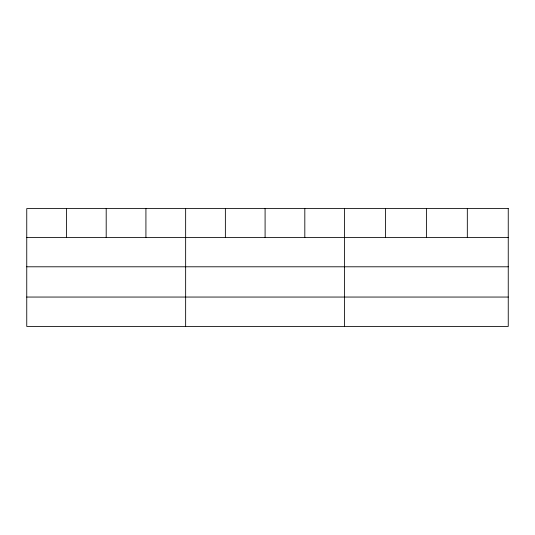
<?xml version="1.0" encoding="UTF-8"?>
<svg xmlns="http://www.w3.org/2000/svg" width="535" height="535" viewBox="0 0 535 535"><rect width="100%" height="100%" fill="white"/><g stroke="black" fill="none" stroke-linecap="round" stroke-linejoin="round"><path stroke-width="0.8" d="M26.75 237.42L508.25 237.42M26.75 266.791L508.25 266.791M26.75 297.052L508.25 297.052M467.322 208.583L467.322 237.42M426.395 208.583L426.395 237.42M385.467 208.583L385.467 237.42M344.54 208.583L344.54 326.417M304.816 208.583L304.816 237.42M265.092 208.583L265.092 237.42M225.369 208.583L225.369 237.42M185.645 208.583L185.645 326.417M145.921 208.583L145.921 237.42M106.198 208.583L106.198 237.42M66.474 208.583L66.474 237.42M508.25 208.583L26.75 208.583L26.75 326.417L508.25 326.417L508.25 208.583"/></g></svg>
